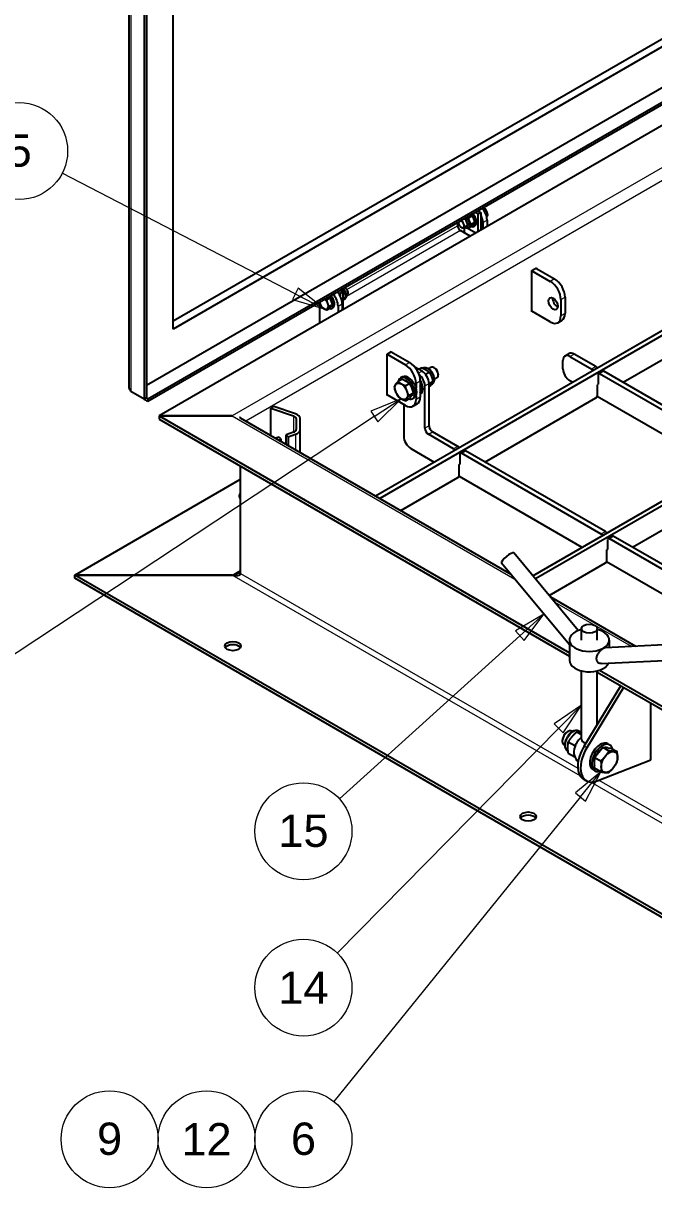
# Model space of a CAD drawing. Header units: millimetres. Extents: x 0 to 5890, y 0 to 4150.
# Drawn here: x 3979 to 4467, y 2060 to 2961 of the extents above; entities that cross this region are included whole.
import ezdxf

# ---------------------------------------------------------------- set-up
doc = ezdxf.new("R2010")
doc.units = ezdxf.units.MM
doc.header["$LTSCALE"] = 10
for name, color, linetype, lineweight in [('Symbol', 7, 'Continuous', 18), ('Visible', 7, 'Continuous', 25), ('Visible Narrow', 7, 'Continuous', 18)]:
    doc.layers.add(name, color=color, linetype=linetype, lineweight=lineweight)
doc.styles.add('Note Text', font='arial.ttf')

# ---------------------------------------------------------------- blocks, each defined once
blk = doc.blocks.new('Balloon5')
at = {"layer": 'Symbol'}
for p, q in [((438.215, 250.397), (436.024, 249.093)), ((436.36, 248.721), (438.215, 250.397)), ((436.695, 248.35), (438.215, 250.397)), ((436.36, 248.721), (422.386, 236.103)), ((436.024, 249.093), (436.695, 248.35))]:
    blk.add_line(p, q, dxfattribs=at)
at = {"layer": 'Symbol', "flags": 128}
blk.add_lwpolyline([(436.695, 248.35), (438.215, 250.397), (436.024, 249.093), (436.695, 248.35)], dxfattribs=at)
at = {"layer": 'Symbol'}
blk.add_circle((419.609, 233.596), 3.75, dxfattribs=at)
blk.add_solid([(436.695, 248.35), (438.215, 250.397), (436.024, 249.093), (436.695, 248.35)], dxfattribs=at)
at = {"layer": 'Symbol', "insert": (419.609, 233.617), "char_height": 2.5, "attachment_point": 5, "style": 'Note Text'}
blk.add_mtext('15', dxfattribs=at)
blk = doc.blocks.new('Balloon6')
at = {"layer": 'Symbol'}
for p, q in [((441.113, 243.34), (439.003, 241.909)), ((439.359, 241.559), (441.113, 243.34)), ((439.715, 241.208), (441.113, 243.34)), ((439.359, 241.559), (422.23, 224.156)), ((439.003, 241.909), (439.715, 241.208))]:
    blk.add_line(p, q, dxfattribs=at)
at = {"layer": 'Symbol', "flags": 128}
blk.add_lwpolyline([(439.715, 241.208), (441.113, 243.34), (439.003, 241.909), (439.715, 241.208)], dxfattribs=at)
at = {"layer": 'Symbol'}
blk.add_circle((419.609, 221.493), 3.75, dxfattribs=at)
blk.add_solid([(439.715, 241.208), (441.113, 243.34), (439.003, 241.909), (439.715, 241.208)], dxfattribs=at)
at = {"layer": 'Symbol', "insert": (419.609, 221.493), "char_height": 2.5, "attachment_point": 5, "style": 'Note Text'}
blk.add_mtext('14', dxfattribs=at)
blk = doc.blocks.new('Balloon7')
at = {"layer": 'Symbol'}
for p, q in [((442.613, 238.19), (440.651, 236.561)), ((441.04, 236.247), (442.613, 238.19)), ((441.429, 235.932), (442.613, 238.19)), ((441.04, 236.247), (421.965, 212.677)), ((440.651, 236.561), (441.429, 235.932))]:
    blk.add_line(p, q, dxfattribs=at)
at = {"layer": 'Symbol', "flags": 128}
blk.add_lwpolyline([(441.429, 235.932), (442.613, 238.19), (440.651, 236.561), (441.429, 235.932)], dxfattribs=at)
at = {"layer": 'Symbol'}
for centre in [(404.609, 209.766), (412.109, 209.766), (419.609, 209.766)]:
    blk.add_circle(centre, 3.75, dxfattribs=at)
blk.add_solid([(441.429, 235.932), (442.613, 238.19), (440.651, 236.561), (441.429, 235.932)], dxfattribs=at)
at = {"layer": 'Symbol', "char_height": 2.5, "attachment_point": 5, "style": 'Note Text'}
for s, insert in [('9', (404.609, 209.787)), ('12', (412.109, 209.766)), ('6', (419.609, 209.787))]:
    blk.add_mtext(s, dxfattribs=dict(at, insert=insert))
blk = doc.blocks.new('Balloon9')
at = {"layer": 'Symbol'}
for p, q in [((418.979, 275.17), (400.935, 284.5)), ((419.209, 275.614), (418.75, 274.726)), ((418.979, 275.17), (421.2, 274.022)), ((421.2, 274.022), (419.209, 275.614)), ((418.75, 274.726), (421.2, 274.022))]:
    blk.add_line(p, q, dxfattribs=at)
at = {"layer": 'Symbol', "flags": 128}
blk.add_lwpolyline([(418.75, 274.726), (421.2, 274.022), (419.209, 275.614), (418.75, 274.726)], dxfattribs=at)
at = {"layer": 'Symbol'}
for centre in [(382.614, 286.218), (390.114, 286.218), (397.614, 286.218)]:
    blk.add_circle(centre, 3.75, dxfattribs=at)
blk.add_solid([(418.75, 274.726), (421.2, 274.022), (419.209, 275.614), (418.75, 274.726)], dxfattribs=at)
at = {"layer": 'Symbol', "char_height": 2.5, "attachment_point": 5, "style": 'Note Text'}
for s, insert in [('8', (382.614, 286.239)), ('11', (390.114, 286.218)), ('5', (397.614, 286.239))]:
    blk.add_mtext(s, dxfattribs=dict(at, insert=insert))
blk = doc.blocks.new('Balloon10')
at = {"layer": 'Symbol'}
for p, q in [((427.178, 267.052), (424.816, 266.092)), ((425.091, 265.675), (427.178, 267.052)), ((425.367, 265.258), (427.178, 267.052)), ((424.816, 266.092), (425.367, 265.258)), ((425.091, 265.675), (395.834, 246.37))]:
    blk.add_line(p, q, dxfattribs=at)
at = {"layer": 'Symbol', "flags": 128}
blk.add_lwpolyline([(425.367, 265.258), (427.178, 267.052), (424.816, 266.092), (425.367, 265.258)], dxfattribs=at)
at = {"layer": 'Symbol'}
for centre in [(377.715, 244.312), (385.215, 244.312), (392.715, 244.312)]:
    blk.add_circle(centre, 3.75, dxfattribs=at)
blk.add_solid([(425.367, 265.258), (427.178, 267.052), (424.816, 266.092), (425.367, 265.258)], dxfattribs=at)
at = {"layer": 'Symbol', "char_height": 2.5, "attachment_point": 5, "style": 'Note Text'}
for s, insert in [('10', (377.715, 244.333)), ('13', (385.215, 244.333)), ('7', (392.715, 244.312))]:
    blk.add_mtext(s, dxfattribs=dict(at, insert=insert))

msp = doc.modelspace()

# ---------------------------------------------------------------- linework, layer by layer
at = {"layer": 'Visible'}
for p, q in [((4061.29, 2678.61), (4061.29, 3384.56)), ((4072.97, 3377.26), (4072.97, 2670.2)), ((4074.61, 3378.2), (4074.61, 2671.15)), ((4095.28, 2724.46), (4095.28, 3367.6)), ((4095.28, 2730.74), (5085.22, 3302.28)), ((5090.66, 3299.14), (4095.28, 2724.46)), ((4074.61, 2681.12), (5117.86, 3283.44)), ((4075.76, 2670.48), (5123.23, 3275.24)), ((4075.76, 2668.59), (5123.23, 3273.35)), ((5128.74, 3260.2), (4084.4, 2657.25)), ((4251.83, 2595.33), (4976.98, 3014)), ((4980.25, 3012.11), (4255.09, 2593.44)), ((4373.48, 2533.67), (5091.21, 2948.05)), ((5094.47, 2946.17), (4375.59, 2531.12)), ((4326.52, 2811.89), (4323.91, 2810.38)), ((4331.07, 2813.48), (4328.89, 2814.74)), ((4331.07, 2816), (4333.24, 2814.74)), ((4331.07, 2813.48), (4333.24, 2814.74)), ((4331.07, 2813.48), (4331.07, 2799.67)), ((4333.24, 2814.74), (4333.24, 2800.92)), ((4335.3, 2816.95), (4336.58, 2817.69)), ((4337.63, 2812.13), (4338.54, 2812.65)), ((4319.88, 2802.84), (4322.87, 2804.57)), ((4320.73, 2798.73), (4320.73, 2803.02)), ((4329.44, 2798.73), (4322.66, 2802.64)), ((4323.41, 2802.9), (4324.16, 2803.34)), ((4326.52, 2804.06), (4323.91, 2802.56)), ((4328.48, 2806.85), (4325.87, 2805.34)), ((4327.84, 2803.88), (4328.71, 2804.39)), ((4334.88, 2806.89), (4334.88, 2801.87)), ((4338.14, 2808.77), (4338.14, 2803.75)), ((4325.08, 2796.21), (4317.47, 2800.61)), ((4372.82, 2769.76), (4376.35, 2771.8)), ((4372.82, 2737.72), (4372.82, 2769.76)), ((4372.82, 2769.6), (4387.09, 2761.35)), ((4375.94, 2771.56), (4390.36, 2763.24)), ((4376.35, 2771.8), (4376.35, 2771.32)), ((4216.51, 2748.37), (4214.15, 2747.01)), ((4215.23, 2749.12), (4216.51, 2748.37)), ((4216.51, 2748.37), (4218.47, 2743.33)), ((4222.79, 2752.9), (4224.46, 2751.93)), ((4226.63, 2753.19), (4224.46, 2754.45)), ((4226.63, 2753.19), (4224.46, 2751.93)), ((4224.46, 2751.93), (4224.46, 2750.24)), ((4225.75, 2753.7), (4226.82, 2754.32)), ((4226.63, 2753.19), (4226.63, 2739.37)), ((4226.63, 2748.05), (4228.78, 2749.28)), ((4228.21, 2747.94), (4227.76, 2747.68)), ((4230.02, 2750.96), (4229.45, 2750.63)), ((4398.52, 2749.11), (4398.52, 2736.55)), ((4208.68, 2729.01), (4208.68, 2744.98)), ((4216.51, 2740.55), (4214.15, 2739.19)), ((4218.47, 2743.33), (4216.11, 2741.97)), ((4218.47, 2743.33), (4216.51, 2740.55)), ((4218.83, 2740.95), (4217.96, 2740.45)), ((4222.83, 2742.2), (4222.83, 2737.17)), ((4226.09, 2744.08), (4226.09, 2739.06)), ((4226.63, 2746.39), (4226.82, 2746.5)), ((4395.25, 2747.22), (4395.25, 2734.66)), ((4387.09, 2729.95), (4372.82, 2738.19)), ((4373.22, 2737.96), (4372.82, 2737.72)), ((4392.86, 2729.38), (4396.13, 2731.26)), ((4443.33, 2683.29), (4529.24, 2732.88)), ((4260.77, 2705.06), (4264.3, 2707.1)), ((4260.77, 2673.03), (4260.77, 2705.06)), ((4260.77, 2704.91), (4275.04, 2696.66)), ((4263.89, 2706.87), (4278.31, 2698.55)), ((4264.3, 2707.1), (4264.3, 2706.63)), ((4398.42, 2703.61), (4401.69, 2705.49)), ((4402.27, 2703.23), (4419.13, 2693.49)), ((4422.39, 2695.38), (4405.53, 2705.11)), ((4287.83, 2691.8), (4282.39, 2694.94)), ((4287.67, 2694.48), (4285.43, 2693.18)), ((4288.63, 2694.09), (4288.61, 2694.08)), ((4294.76, 2694.85), (4292.85, 2693.74)), ((4297.62, 2694.31), (4297.07, 2694.62)), ((4396.83, 2693.81), (4396.83, 2700.09)), ((4272.66, 2685.81), (4269.19, 2683.81)), ((4272.6, 2687.39), (4271.24, 2686.6)), ((4272.66, 2685.81), (4278.4, 2682.5)), ((4290.48, 2689.47), (4293.41, 2691.16)), ((4299.38, 2686.86), (4297.46, 2685.75)), ((4300.34, 2689.6), (4300.34, 2688.97)), ((4424.03, 2689.41), (4424.03, 2681.87)), ((4427.61, 2692), (4424.34, 2690.11)), ((4425.11, 2690.04), (4533.35, 2627.54)), ((4536.62, 2629.43), (4428.38, 2691.92)), ((4062.64, 2676.17), (4062.64, 2676.72)), ((4072.97, 2670.2), (4062.64, 2676.17)), ((4274.93, 2680.5), (4278.4, 2682.5)), ((4278.4, 2682.5), (4281.27, 2675.1)), ((4283.2, 2682.53), (4283.2, 2678.95)), ((4286.47, 2684.42), (4286.47, 2671.85)), ((4290, 2647.83), (4290, 2680.49)), ((4293.26, 2682.03), (4296.28, 2683.77)), ((4293.26, 2649.71), (4293.26, 2682.37)), ((4293.26, 2679.6), (4293.41, 2679.69)), ((4295.65, 2681.92), (4294.78, 2681.41)), ((4404.17, 2683.29), (4402.27, 2684.38)), ((4423.48, 2681.24), (4423.75, 2681.4)), ((4423.48, 2673.08), (4423.48, 2681.24)), ((4074.61, 2671.15), (4072.97, 2670.2)), ((4072.97, 2670.2), (4075.76, 2668.59)), ((4074.61, 2671.15), (4075.76, 2670.48)), ((4075.76, 2670.48), (4075.76, 2668.59)), ((4275.04, 2665.26), (4260.77, 2673.5)), ((4261.17, 2673.27), (4260.77, 2673.03)), ((4274.93, 2669.02), (4278.4, 2671.02)), ((4277.8, 2673.1), (4281.27, 2675.1)), ((4281.27, 2675.1), (4278.4, 2671.02)), ((4281.83, 2671.4), (4280.47, 2670.61)), ((4280.81, 2664.69), (4284.08, 2666.57)), ((4283.2, 2672.92), (4283.2, 2669.97)), ((4336.51, 2621.61), (4422.39, 2671.19)), ((4518.4, 2617.34), (4423.29, 2672.25)), ((4173.07, 2664.48), (4170.82, 2663.18)), ((4170.82, 2663.18), (4188.41, 2657.32)), ((4170.82, 2642.1), (4170.82, 2663.18)), ((4189.95, 2658.86), (4173.07, 2664.48)), ((4273.68, 2666.04), (4273.68, 2641.55)), ((4084.4, 2657.25), (4140.97, 2657.25)), ((4084.4, 2657.25), (4084.4, 2654.74)), ((4140.97, 2657.25), (4084.4, 2657.25)), ((4084.4, 2657.25), (4401.9, 2473.94)), ((4084.4, 2657.25), (4084.4, 2654.74)), ((4084.4, 2654.74), (4401.9, 2471.43)), ((4147.16, 2655.76), (4356.41, 2534.94)), ((4190.52, 2655.2), (4190.52, 2646.74)), ((4193.6, 2646.74), (4193.6, 2655.2)), ((4177.3, 2640.92), (4174.48, 2639.98)), ((4178.84, 2639.38), (4177.3, 2640.92)), ((4188.41, 2644.62), (4182.63, 2642.7)), ((4182.63, 2635.27), (4182.63, 2642.7)), ((4182.63, 2642.7), (4184.17, 2641.16)), ((4184.17, 2641.16), (4189.95, 2643.09)), ((4184.17, 2641.16), (4184.17, 2634.39)), ((4193.6, 2628.94), (4193.6, 2646.74)), ((4312.3, 2631.81), (4292.72, 2643.12)), ((4315.57, 2633.7), (4295.98, 2645)), ((4176.73, 2638.68), (4178.84, 2639.38)), ((4178.84, 2637.46), (4178.84, 2639.38)), ((4279.12, 2632.13), (4297.34, 2621.61)), ((4317.2, 2627.73), (4317.2, 2620.19)), ((4320.78, 2630.32), (4317.52, 2628.44)), ((4426.53, 2565.87), (4318.29, 2628.36)), ((4429.79, 2567.75), (4321.55, 2630.24)), ((4147.49, 2535.4), (4147.49, 2618.31)), ((4316.65, 2619.57), (4316.93, 2619.72)), ((4316.65, 2611.4), (4316.65, 2619.57)), ((4019.13, 2534.15), (4147.49, 2608.26)), ((4271.41, 2584.02), (4315.57, 2609.52)), ((4316.46, 2610.57), (4411.57, 2555.66)), ((4450.73, 2555.66), (4536.62, 2605.25)), ((4431.42, 2561.78), (4431.42, 2554.25)), ((4435, 2564.37), (4431.74, 2562.49)), ((4540.75, 2499.92), (4432.51, 2562.41)), ((4544.02, 2501.8), (4435.77, 2564.3)), ((4408.7, 2491.28), (4358.82, 2551.31)), ((4430.88, 2553.62), (4431.15, 2553.78)), ((4430.88, 2545.45), (4430.88, 2553.62)), ((4401.9, 2480.21), (4349.35, 2543.44)), ((4386.17, 2518.39), (4429.79, 2543.57)), ((4430.68, 2544.62), (4525.79, 2489.71)), ((4140.97, 2534.15), (4019.13, 2534.15)), ((4019.13, 2531.64), (4019.13, 2534.15)), ((4019.13, 2531.64), (4019.13, 2534.15)), ((4019.13, 2534.15), (4140.97, 2534.15)), ((4693.6, 2144.74), (4019.13, 2534.15)), ((4693.6, 2142.23), (4019.13, 2531.64)), ((4387.17, 2517.19), (4452.93, 2479.22)), ((4411.13, 2483.9), (4411.13, 2492.7)), ((4423.43, 2483.9), (4423.43, 2492.7)), ((4401.9, 2483.9), (4401.9, 2468.2)), ((4429.66, 2478.08), (4480.18, 2480.55)), ((4432.67, 2483.9), (4432.67, 2478.23)), ((4411.13, 2407.19), (4411.13, 2460.06)), ((4423.43, 2418.62), (4423.43, 2460.06)), ((4425.09, 2460.55), (4693.6, 2305.53)), ((4426.41, 2465.6), (4480.78, 2468.26)), ((4423.43, 2459), (4693.6, 2303.02)), ((4413.21, 2401.85), (4441.63, 2448.49)), ((4443.81, 2447.23), (4415.39, 2400.59)), ((4464.87, 2391.1), (4464.87, 2435.07)), ((4396.34, 2406.18), (4396.34, 2405.55)), ((4400.15, 2412.77), (4400.69, 2413.09)), ((4403.77, 2413.39), (4404.38, 2413.04)), ((4411.13, 2410.44), (4407.3, 2412.65)), ((4409.38, 2413.33), (4410.83, 2412.5)), ((4397.61, 2402.73), (4398.23, 2402.38)), ((4400.47, 2397.9), (4400.83, 2397.69)), ((4406, 2401.92), (4401, 2404.81)), ((4401, 2396.41), (4406, 2393.52)), ((4421.37, 2393.05), (4427.67, 2400.89)), ((4427.67, 2400.89), (4432.43, 2398.14)), ((4427.67, 2400.89), (4433.97, 2400.32)), ((4431.48, 2403.61), (4433.11, 2402.67)), ((4433.97, 2400.32), (4438.73, 2397.58)), ((4421.37, 2393.05), (4426.13, 2390.3)), ((4421.37, 2384.65), (4421.37, 2393.05)), ((4423.28, 2374.85), (4464.87, 2391.1)), ((4419.94, 2383.62), (4421.57, 2382.68)), ((4426.13, 2381.9), (4421.37, 2384.65)), ((4414.94, 2374.96), (4412.77, 2376.22))]:
    msp.add_line(p, q, dxfattribs=at)
msp.add_arc((4417.28, 2398.48), 12.31, 199.4097, 225.20873, dxfattribs=at)
for centre, major_axis, ratio, start_param, end_param in [((4321.77, 2807.49), (2.39, -4.15), 0.57735, 1.308997, 2.174627), ((4324.76, 2809.21), (3.08, -5.33), 0.57735, 5.763803, 8.311744), ((4325.63, 2809.72), (3.08, -5.33), 0.57735, 0, 2.028558), ((4327.8, 2810.97), (5, -8.66), 0.57735, 1.794125, 1.84623), ((4327.8, 2810.97), (5, -8.66), 0.57735, 0.785398, 1.478558), ((4331.07, 2812.86), (5, -8.66), 0.57735, 0.785398, 1.84623), ((4317.47, 2803.12), (-3.08, 0), 0.57735, 4.971294, 5.497787), ((4317.47, 2803.12), (-1.54, 2.66), 0.57735, 0.785398, 2.356194), ((4318.34, 2805.51), (1.54, -2.66), 0.57735, 3.628288, 8.938083), ((4320.49, 2806.75), (1.75, -3.04), 0.57735, 5.783706, 8.742124), ((4321.77, 2807.49), (1.75, -3.04), 0.57735, 5.783706, 5.909763), ((4321.77, 2807.49), (2.39, -4.15), 0.57735, 0, 0.261799), ((4321.77, 2807.49), (2.39, -4.15), 0.57735, 0.261799, 1.308997), ((4387.09, 2751.93), (5.77, -9.99), 0.57735, 0.785398, 2.356194), ((4390.36, 2753.82), (-5.77, 9.99), 0.57735, 3.926991, 5.497787), ((4214.88, 2745.78), (-2.38, 4.13), 0.57735, 5.06437, 5.319196), ((4214.88, 2745.78), (3.08, -5.33), 0.57735, 5.763803, 8.311744), ((4214.88, 2745.78), (-2.38, 4.13), 0.57735, 3.9393, 4.961879), ((4215.76, 2746.28), (3.08, -5.33), 0.57735, 0, 2.028558), ((4215.76, 2746.28), (5, -8.66), 0.57735, 0.785398, 1.84623), ((4219.02, 2748.17), (5, -8.66), 0.57735, 0.785398, 1.84623), ((4228.48, 2753.63), (1.54, -2.66), 0.57735, 0, 2.654898), ((4392.53, 2745.97), (2.6, -4.5), 0.57735, 3.821266, 5.603511), ((4212, 2744.11), (2.38, -4.13), 0.57735, 4.105582, 8.460789), ((4214.88, 2745.78), (2.38, -4.13), 0.57735, 0.011702, 0.511897), ((4387.09, 2739.37), (5.77, -9.99), 0.57735, 5.497787, 7.068583), ((4390.36, 2741.26), (5.77, -9.99), 0.57735, 0, 0.785398), ((4402.27, 2696.95), (-3.85, 6.66), 0.57735, 5.497787, 7.068583), ((4405.53, 2698.83), (-3.85, 6.66), 0.57735, 5.497787, 6.283185), ((4275.04, 2687.24), (5.77, -9.99), 0.57735, 0.785398, 2.356194), ((4278.31, 2689.13), (-5.77, 9.99), 0.57735, 3.926991, 5.497787), ((4282.39, 2688.66), (-3.85, 6.66), 0.57735, 5.497787, 5.499453), ((4297.07, 2690.85), (2.31, -4), 0.57735, 0, 3.141593), ((4297.62, 2691.17), (-1.92, 3.33), 0.57735, 3.926991, 5.497787), ((4402.27, 2690.66), (-3.85, 6.66), 0.57735, 0.785398, 2.356194), ((4422.39, 2694.12), (-0.77, 1.33), 0.57735, 4.534678, 5.497787), ((4275.86, 2678.61), (4.62, -7.99), 0.57735, 5.726876, 9.981087), ((4277.22, 2679.39), (4.62, -7.99), 0.57735, 0, 3.141593), ((4275.86, 2678.61), (-3.51, 6.08), 0.57735, 5.136703, 5.858871), ((4284.56, 2683.63), (3.85, -6.66), 0.57735, 0.785398, 2.16943), ((4281.84, 2682.06), (4.62, -7.99), 0.57735, 0.001736, 1.56996), ((4287.83, 2685.51), (-3.85, 6.66), 0.57735, 3.926991, 5.497787), ((4419.13, 2692.24), (0.77, -1.33), 0.57735, 1.393086, 2.356194), ((4425.11, 2688.78), (-0.77, 1.33), 0.57735, 5.497787, 7.068583), ((4428.38, 2690.66), (-0.77, 1.33), 0.57735, 5.497787, 6.283185), ((4065.9, 2678.61), (-4.62, 0), 0.57735, 0, 0.785398), ((4275.86, 2678.61), (-3.51, 6.08), 0.57735, 4.026581, 4.874599), ((4280.48, 2681.28), (4.62, -7.99), 0.57735, 0.37426, 1.196536), ((4423.48, 2682.19), (0.385, -0.666), 0.57735, 6.021386, 7.068583), ((4275.04, 2674.68), (5.77, -9.99), 0.57735, 5.497787, 7.068583), ((4275.86, 2678.61), (3.51, -6.08), 0.57735, 0.047851, 0.475747), ((4278.31, 2676.56), (5.77, -9.99), 0.57735, 0, 0.785398), ((4422.39, 2672.45), (-0.77, -1.33), 0.57735, 0.785398, 2.356194), ((4186.29, 2655.2), (7.31, 0), 0.57735, 0, 1.047198), ((4186.29, 2655.2), (4.23, 0), 0.57735, 0, 1.047198), ((4295.98, 2648.14), (-1.92, 3.33), 0.57735, 0.785398, 2.356194), ((4186.29, 2646.74), (4.23, 0), 0.57735, 5.235988, 6.283185), ((4186.29, 2646.74), (7.31, 0), 0.57735, 5.235988, 6.283185), ((4279.12, 2638.41), (-3.85, 6.66), 0.57735, 0.785398, 2.356194), ((4292.72, 2646.26), (1.92, -3.33), 0.57735, 3.926991, 5.497787), ((4312.3, 2630.56), (0.77, -1.33), 0.57735, 1.393086, 2.356194), ((4315.57, 2632.44), (-0.77, 1.33), 0.57735, 4.534678, 5.497787), ((4318.29, 2627.1), (-0.77, 1.33), 0.57735, 5.497787, 7.068583), ((4321.55, 2628.99), (-0.77, 1.33), 0.57735, 5.497787, 6.283185), ((4316.65, 2620.51), (0.385, -0.666), 0.57735, 6.021386, 7.068583), ((4315.57, 2610.77), (0.77, 1.33), 0.57735, 3.926991, 5.497787), ((4152.39, 2595.39), (-6.15, 0), 0.57735, 5.632213, 6.934157), ((4152.39, 2592.87), (-6.15, 0), 0.57735, 5.632213, 5.921818), ((4429.79, 2566.49), (-0.77, 1.33), 0.57735, 4.534678, 5.497787), ((4426.53, 2564.61), (0.77, -1.33), 0.57735, 1.393086, 2.356194), ((4432.51, 2561.16), (-0.77, 1.33), 0.57735, 5.497787, 7.068583), ((4435.77, 2563.04), (-0.77, 1.33), 0.57735, 5.497787, 6.283185), ((4354.08, 2547.38), (-4.73, -3.93), 0.232322, 3.141593, 6.283185), ((4430.88, 2554.56), (0.385, -0.666), 0.57735, 6.021386, 7.068583), ((4429.79, 2544.83), (0.77, 1.33), 0.57735, 3.926991, 5.497787), ((4417.28, 2483.9), (15.38, 0), 0.57735, 1.982313, 7.442465), ((4141.51, 2476.68), (6.15, 0), 0.57735, 0.361367, 2.780226), ((4417.28, 2468.2), (15.38, 0), 0.57735, 3.141593, 6.019122), ((4400.69, 2408.06), (3.08, 5.33), 0.57735, 0, 3.141593), ((4400.15, 2408.38), (-2.69, -4.66), 0.57735, 3.926991, 5.497787), ((4412.66, 2401.15), (-5.21, -9.03), 0.57735, 4.136081, 5.823803), ((4417.28, 2407.19), (-6.15, 0), 0.57735, 0, 1.107774), ((4425.71, 2393.62), (5.77, 9.99), 0.57735, 0, 3.141593), ((4423.54, 2394.87), (-10.77, -18.65), 0.57735, 4.671608, 6.283185), ((4425.71, 2393.62), (-10.77, -18.65), 0.57735, 4.671608, 6.908349), ((4427.34, 2392.68), (5.77, 9.99), 0.57735, 5.75018, 9.957783), ((4427.34, 2392.68), (-4.45, -7.71), 0.57735, 4.073906, 4.827273), ((4427.34, 2392.68), (4.45, 7.71), 0.57735, 0.07033, 0.453269), ((4427.34, 2392.68), (-4.45, -7.71), 0.57735, 5.176605, 5.818969), ((4369.96, 2344.78), (6.15, 0), 0.57735, 0.361367, 2.780226)]:
    msp.add_ellipse(centre, major_axis=major_axis, ratio=ratio, start_param=start_param, end_param=end_param, dxfattribs=at)
for centre, major_axis in [((4389.27, 2744.08), (-2.6, 4.5)), ((4271.78, 2676.25), (-3.51, 6.08)), ((4417.28, 2492.7), (-6.15, 0)), ((4141.51, 2479.19), (-6.15, 0)), ((4432.78, 2389.53), (4.45, 7.71)), ((4369.96, 2347.3), (-6.15, 0))]:
    msp.add_ellipse(centre, major_axis=major_axis, ratio=0.57735, dxfattribs=at)
for points, weights in [([(4323.91, 2810.38), (4323.1, 2810.7), (4322.46, 2811.03)], [1, 1.02446022859, 1.01739337731]), ([(4325.4, 2812.73), (4325.96, 2812.35), (4326.52, 2811.89)], [1.01739337731, 1.02446022859, 1]), ([(4326.52, 2811.89), (4327.24, 2810.65), (4327.69, 2809.48)], [1, 1.0379548493, 1]), ([(4335.46, 2818.53), (4336.02, 2818.16), (4336.58, 2817.69)], [1.06709463125, 1.0491851071, 1]), ([(4336.58, 2817.69), (4337.91, 2815.38), (4338.54, 2812.65)], [1, 1.15470053838, 1]), ([(4338.54, 2812.65), (4338.22, 2812.05), (4337.8, 2811.45)], [1, 1.07259041158, 1.07705736466]), ([(4323.26, 2802.83), (4323.57, 2802.69), (4323.91, 2802.56)], [1.01488616935, 1.01016598384, 1]), ([(4324.7, 2807.75), (4324.25, 2808.92), (4323.91, 2810.38)], [1, 1.0379548493, 1]), ([(4323.91, 2802.56), (4324.25, 2803.19), (4324.7, 2803.84)], [1, 1.0379548493, 1]), ([(4325.87, 2805.34), (4325.15, 2806.58), (4324.7, 2807.75)], [1, 1.0379548493, 1]), ([(4324.7, 2803.84), (4325.15, 2804.48), (4325.87, 2805.34)], [1, 1.0379548493, 1]), ([(4327.69, 2805.57), (4327.24, 2804.92), (4326.52, 2804.06)], [1, 1.0379548493, 1]), ([(4327.69, 2809.48), (4328.15, 2808.31), (4328.48, 2806.85)], [1, 1.0379548493, 1]), ([(4328.48, 2806.85), (4328.15, 2806.21), (4327.69, 2805.57)], [1, 1.0379548493, 1]), ([(4214.15, 2747.01), (4213.34, 2747.33), (4212.7, 2747.66)], [1, 1.0491851071, 1.06709463125]), ([(4225.7, 2755.16), (4226.26, 2754.79), (4226.82, 2754.32)], [1.01739337731, 1.02446022859, 1]), ([(4226.82, 2754.32), (4227.54, 2753.08), (4227.99, 2751.91)], [1, 1.0379548493, 1]), ([(4227.99, 2748), (4227.54, 2747.36), (4226.82, 2746.5)], [1, 1.0379548493, 1]), ([(4227.99, 2751.91), (4228.44, 2750.74), (4228.78, 2749.28)], [1, 1.0379548493, 1]), ([(4228.78, 2749.28), (4228.44, 2748.65), (4227.99, 2748)], [1, 1.0379548493, 1]), ([(4208.59, 2745.29), (4209.16, 2743.33), (4210.24, 2741.45)], [1.05111648173, 1.12239680648, 1]), ([(4210.24, 2741.45), (4211.84, 2740.11), (4214.15, 2739.19)], [1, 1.15470053838, 1]), ([(4216.11, 2741.97), (4214.78, 2744.28), (4214.15, 2747.01)], [1, 1.15470053838, 1]), ([(4214.15, 2739.19), (4214.78, 2740.37), (4216.11, 2741.97)], [1, 1.15470053838, 1]), ([(4287.67, 2694.48), (4289.49, 2693.75), (4290.82, 2692.98)], [1, 1.0379548493, 1]), ([(4290.82, 2692.98), (4292.15, 2692.21), (4293.41, 2691.16)], [1, 1.0379548493, 1]), ([(4293.41, 2691.16), (4294.46, 2689.34), (4295.12, 2687.63)], [1, 1.0379548493, 1]), ([(4295.12, 2687.63), (4295.79, 2685.91), (4296.28, 2683.77)], [1, 1.0379548493, 1]), ([(4269.19, 2683.81), (4267.24, 2681.47), (4266.32, 2679.73)], [1, 1.15470053838, 1]), ([(4266.32, 2679.73), (4267.24, 2675.73), (4269.19, 2672.33)], [1, 1.15470053838, 1]), ([(4274.93, 2680.5), (4271.54, 2681.85), (4269.19, 2683.81)], [1, 1.15470053838, 1]), ([(4277.8, 2673.1), (4275.84, 2676.5), (4274.93, 2680.5)], [1, 1.15470053838, 1]), ([(4295.12, 2681.89), (4294.46, 2680.94), (4293.41, 2679.69)], [1, 1.0379548493, 1]), ([(4296.28, 2683.77), (4295.79, 2682.84), (4295.12, 2681.89)], [1, 1.0379548493, 1]), ([(4269.19, 2672.33), (4271.54, 2670.37), (4274.93, 2669.02)], [1, 1.15470053838, 1]), ([(4274.93, 2669.02), (4275.84, 2670.76), (4277.8, 2673.1)], [1, 1.15470053838, 1]), ([(4401, 2404.81), (4402.33, 2407.11), (4403.8, 2408.93)], [1, 1.0379548493, 1]), ([(4403.8, 2408.93), (4405.26, 2410.75), (4407.3, 2412.65)], [1, 1.0379548493, 1]), ([(4407.3, 2412.65), (4408.63, 2412.7), (4410.1, 2412.57)], [1, 1.0379548493, 1]), ([(4410.1, 2412.57), (4410.59, 2412.53), (4411.13, 2412.46)], [1, 1.01246995107, 1.01674597264]), ([(4400.65, 2400.81), (4400.65, 2402.76), (4401, 2404.81)], [1, 1.0379548493, 1]), ([(4401, 2396.41), (4400.65, 2398.86), (4400.65, 2400.81)], [1, 1.0379548493, 1]), ([(4406.58, 2402.47), (4406.3, 2402.2), (4406, 2401.92)], [1.0091977546, 1.00535417425, 1]), ([(4406, 2401.92), (4406.05, 2401.58), (4406.09, 2401.25)], [1, 1.00517201488, 1.00893447401]), ([(4432.43, 2398.14), (4429.94, 2393.84), (4426.13, 2390.3)], [1, 1.15470053838, 1]), ([(4438.73, 2397.58), (4436.24, 2397.48), (4432.43, 2398.14)], [1, 1.15470053838, 1]), ([(4438.73, 2389.18), (4439.39, 2393), (4438.73, 2397.58)], [1, 1.15470053838, 1]), ([(4406.01, 2393.55), (4406, 2393.53), (4406, 2393.52)], [1.00046786261, 1.00023539117, 1]), ([(4406, 2393.52), (4406.01, 2393.52), (4406.02, 2393.52)], [1, 1.00015635172, 1.00031141529]), ([(4426.13, 2390.3), (4426.79, 2385.72), (4426.13, 2381.9)], [1, 1.15470053838, 1]), ([(4432.43, 2381.34), (4436.24, 2384.88), (4438.73, 2389.18)], [1, 1.15470053838, 1]), ([(4426.13, 2381.9), (4429.94, 2381.24), (4432.43, 2381.34)], [1, 1.15470053838, 1])]:
    msp.add_rational_spline(points, weights, degree=2, dxfattribs=at)
for points, knots in [([(4323.41, 2802.9), (4323.14, 2802.75), (4322.85, 2802.66), (4322.22, 2802.58), (4321.88, 2802.61), (4321.18, 2802.79), (4320.81, 2802.96), (4320.45, 2803.18)], [2.3561945, 2.3561945, 2.3561945, 2.3561945, 2.5993223, 2.5993223, 2.8669625, 2.8669625, 3.1798053, 3.1798053, 3.1798053, 3.1798053]), ([(4228.21, 2747.94), (4228.47, 2748.09), (4228.7, 2748.3), (4229.08, 2748.81), (4229.22, 2749.11), (4229.42, 2749.82), (4229.46, 2750.24), (4229.43, 2751.13), (4229.34, 2751.62), (4229.05, 2752.57), (4228.85, 2753.05), (4228.36, 2753.94), (4228.07, 2754.37), (4227.43, 2755.13), (4227.07, 2755.46), (4226.7, 2755.74)], [0.785398, 0.785398, 0.785398, 0.785398, 1.028526, 1.028526, 1.296166, 1.296166, 1.617999, 1.617999, 1.968172, 1.968172, 2.316403, 2.316403, 2.66162, 2.66162, 3.004863, 3.004863, 3.004863, 3.004863]), ([(4295.65, 2681.92), (4296.04, 2682.14), (4296.38, 2682.45), (4296.93, 2683.2), (4297.14, 2683.64), (4297.43, 2684.69), (4297.48, 2685.3), (4297.43, 2686.62), (4297.3, 2687.32), (4296.87, 2688.72), (4296.58, 2689.42), (4295.85, 2690.73), (4295.43, 2691.36), (4294.48, 2692.47), (4293.95, 2692.97), (4292.83, 2693.79), (4292.24, 2694.11), (4291.04, 2694.5), (4290.44, 2694.57), (4289.42, 2694.44), (4289, 2694.31), (4288.63, 2694.09)], [0.785398, 0.785398, 0.785398, 0.785398, 1.030536, 1.030536, 1.300313, 1.300313, 1.623187, 1.623187, 1.972285, 1.972285, 2.319209, 2.319209, 2.663276, 2.663276, 3.009233, 3.009233, 3.358898, 3.358898, 3.689744, 3.689744, 3.926991, 3.926991, 3.926991, 3.926991]), ([(4148.08, 2655.22), (4148.05, 2655.25), (4148.01, 2655.28), (4147.54, 2655.63), (4147.05, 2655.88), (4146.53, 2656.09)], [0.3239803, 0.3239803, 0.3239803, 0.3239803, 0.3366342, 0.3366342, 0.4917378, 0.4917378, 0.4917378, 0.4917378]), ([(4140.97, 2534.15), (4141.54, 2534.2), (4142.15, 2534.35), (4143.21, 2534.69), (4143.66, 2534.85), (4144.88, 2535.37), (4145.63, 2535.76), (4146.37, 2536.28), (4146.49, 2536.37), (4147.13, 2536.89), (4147.49, 2537.37), (4147.49, 2537.92)], [-1, -1, -1, -1, -0.779538, -0.779538, -0.622666, -0.622666, -0.336634, -0.336634, -0.276727, -0.276727, 0, 0, 0, 0]), ([(4140.97, 2534.15), (4141.54, 2534.1), (4142.15, 2534.04), (4143.21, 2533.96), (4143.66, 2533.93), (4144.88, 2533.89), (4145.63, 2533.92), (4146.37, 2534.14), (4146.49, 2534.18), (4147.13, 2534.46), (4147.49, 2534.86), (4147.49, 2535.4)], [-1, -1, -1, -1, -0.779538, -0.779538, -0.622666, -0.622666, -0.336634, -0.336634, -0.276727, -0.276727, 0, 0, 0, 0]), ([(4422.9, 2469.29), (4422.9, 2470.04), (4423.07, 2470.87), (4423.69, 2472.53), (4424.14, 2473.35), (4425.1, 2474.77), (4425.68, 2475.48), (4426.6, 2476.4), (4426.92, 2476.68), (4427.55, 2477.18), (4427.86, 2477.39), (4428.46, 2477.74), (4428.74, 2477.87), (4429.24, 2478.03), (4429.46, 2478.07), (4429.66, 2478.08)], [0, 0, 0, 0, 0.356584, 0.356584, 0.713168, 0.713168, 1.040393, 1.040393, 1.204005, 1.204005, 1.367618, 1.367618, 1.53123, 1.53123, 1.673974, 1.673974, 1.673974, 1.673974]), ([(4426.41, 2465.6), (4426.4, 2465.6), (4426.39, 2465.6), (4425.76, 2465.58), (4425.15, 2465.73), (4424.13, 2466.29), (4423.65, 2466.76), (4423.04, 2467.93), (4422.9, 2468.62), (4422.9, 2469.29)], [4.2738851, 4.2738851, 4.2738851, 4.2738851, 4.2804383, 4.2804383, 4.5808717, 4.5808717, 4.9028228, 4.9028228, 5.224774, 5.224774, 5.224774, 5.224774]), ([(4409.38, 2413.33), (4408.9, 2413.61), (4408.35, 2413.78), (4407.18, 2413.91), (4406.55, 2413.85), (4405.22, 2413.49), (4404.51, 2413.15), (4403.11, 2412.24), (4402.42, 2411.64), (4401.16, 2410.28), (4400.59, 2409.51), (4399.61, 2407.88), (4399.2, 2407.02), (4398.58, 2405.27), (4398.37, 2404.38), (4398.18, 2402.65), (4398.21, 2401.8), (4398.54, 2400.26), (4398.83, 2399.55), (4399.6, 2398.53), (4400.01, 2398.17), (4400.47, 2397.9)], [0.785398, 0.785398, 0.785398, 0.785398, 1.035575, 1.035575, 1.310558, 1.310558, 1.635571, 1.635571, 1.981997, 1.981997, 2.325878, 2.325878, 2.667271, 2.667271, 3.010427, 3.010427, 3.35709, 3.35709, 3.687943, 3.687943, 3.926991, 3.926991, 3.926991, 3.926991])]:
    msp.add_open_spline(points, degree=3, knots=knots, dxfattribs=at)
msp.add_open_spline([(4147.16, 2655.76), (4146.96, 2655.88), (4146.75, 2655.99), (4146.53, 2656.09)], degree=3, dxfattribs=at)
at = {"layer": 'Visible Narrow'}
for p, q in [((4062.64, 3382.68), (4062.64, 2676.72)), ((5128.74, 3227.54), (4140.97, 2657.25)), ((5128.74, 3217.49), (4151.47, 2653.27)), ((4229.73, 2754.97), (4315.29, 2804.38)), ((4315.29, 2804.38), (4315.29, 2806.89)), ((4334.88, 2806.89), (4338.14, 2808.77)), ((4317.47, 2800.61), (4229.39, 2749.75)), ((4390.36, 2763.24), (4387.09, 2761.35)), ((4395.25, 2747.22), (4398.52, 2749.11)), ((4222.83, 2742.2), (4226.09, 2744.08)), ((4423.16, 2694.56), (4510.75, 2745.13)), ((4398.52, 2736.55), (4395.25, 2734.66)), ((4402.27, 2703.23), (4405.53, 2705.11)), ((4278.31, 2698.55), (4275.04, 2696.66)), ((4282.38, 2694.93), (4282.39, 2694.94)), ((4422.39, 2695.38), (4419.13, 2693.49)), ((4287.83, 2691.8), (4285.17, 2690.26)), ((4425.11, 2690.04), (4428.38, 2691.92)), ((4283.2, 2682.53), (4286.47, 2684.42)), ((4290, 2680.49), (4293.26, 2682.37)), ((4316.34, 2632.89), (4403.9, 2683.44)), ((4286.47, 2671.85), (4283.2, 2669.97)), ((4140.97, 2657.25), (4359.74, 2530.94)), ((4188.41, 2657.32), (4188.41, 2644.62)), ((4293.26, 2649.71), (4290, 2647.83)), ((4189.95, 2643.09), (4189.95, 2631.05)), ((4292.72, 2643.12), (4295.98, 2645)), ((4315.57, 2633.7), (4312.3, 2631.81)), ((4251.55, 2595.48), (4297.07, 2621.77)), ((4318.29, 2628.36), (4321.55, 2630.24)), ((4429.79, 2567.75), (4426.53, 2565.87)), ((4432.51, 2562.41), (4435.77, 2564.3)), ((4140.97, 2534.15), (4147.49, 2537.92)), ((4410.17, 2378.72), (4140.97, 2534.15)), ((4147.49, 2535.4), (4408.35, 2384.8)), ((4390.49, 2513.19), (4449.61, 2479.06)), ((4415.39, 2400.59), (4413.21, 2401.85)), ((4693.6, 2215.09), (4418.41, 2373.97)), ((4424.65, 2375.39), (4691.42, 2221.37))]:
    msp.add_line(p, q, dxfattribs=at)
for centre, major_axis, end_param in [((4321.01, 2807.05), (2.39, -4.15), 2.174627), ((4225.81, 2752.09), (2.39, -4.15), 2.174627), ((4292.14, 2688.01), (3.51, -6.09), 3.141593), ((4404.93, 2405.62), (4.46, 7.72), 3.141593)]:
    msp.add_ellipse(centre, major_axis=major_axis, ratio=0.57735, start_param=0, end_param=end_param, dxfattribs=at)

# ---------------------------------------------------------------- block references
at = {"layer": 'Symbol', "xscale": 10, "yscale": 10, "zscale": 10}
for name in ['Balloon9', 'Balloon10', 'Balloon5', 'Balloon6', 'Balloon7']:
    msp.add_blockref(name, (0, 0), dxfattribs=at)

doc.saveas('drawing.dxf')
